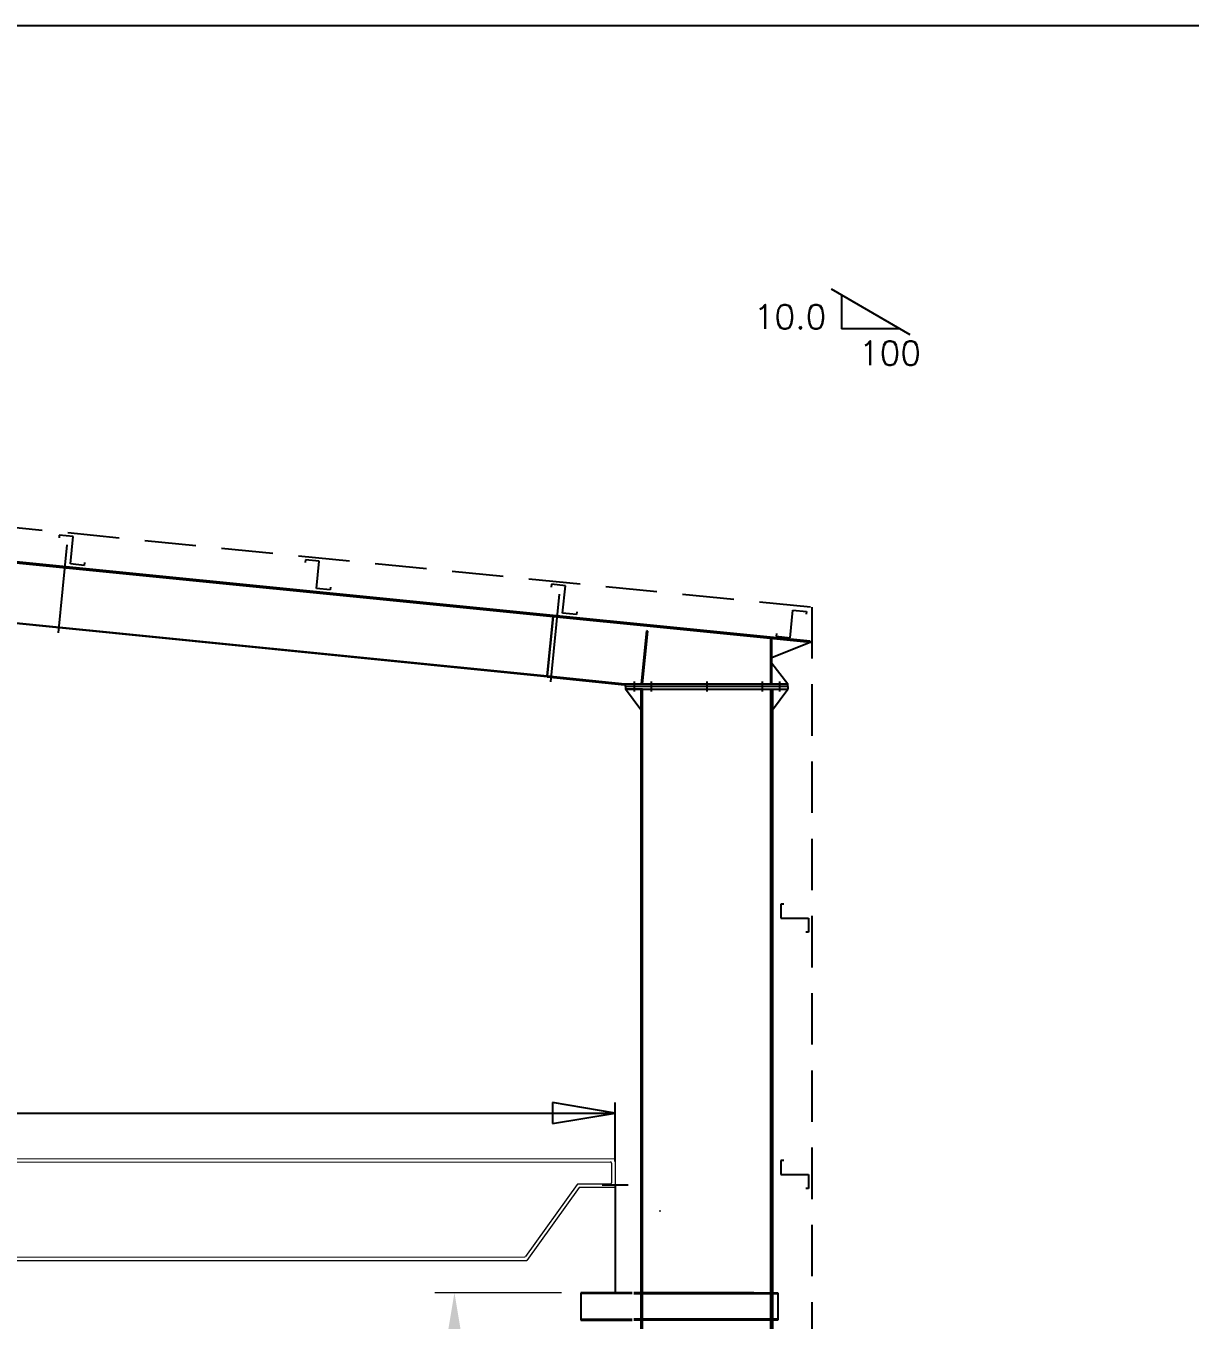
# Model space of a CAD drawing. Header units: millimetres. Extents: x 68421 to 1479662, y -51504 to 144751.
# Drawn here: x 1167479 to 1174291, y 15682 to 23255 of the extents above; entities that cross this region are included whole.
import ezdxf

# ---------------------------------------------------------------- set-up
doc = ezdxf.new("R2010")
doc.units = ezdxf.units.MM
doc.header["$LTSCALE"] = 0.35
doc.header["$MEASUREMENT"] = 0
doc.linetypes.add('CONTIN', pattern=[0, 0, 0])
doc.linetypes.add('DASHED', pattern=[1290.855, 860.57, -430.285])
doc.layers.get('0').update_dxf_attribs({"linetype": 'CONTIN'})
doc.layers.get('Defpoints').update_dxf_attribs({"linetype": 'CONTINUOUS'})
for name, color, linetype in [('1', 7, 'CONTIN'), ('10', 10, 'CONTIN'), ('2', 6, 'CONTIN'), ('22', 7, 'CONTIN'), ('3', 7, 'CONTIN'), ('5', 5, 'DASHED')]:
    doc.layers.add(name, color=color, linetype=linetype)
doc.styles.add('SIMPLEX', font='simplex.shx', dxfattribs={"width": 0.8})
doc.dimstyles.new('FOR D', dxfattribs={"dimscale": 114, "dimtxt": 2, "dimasz": 2, "dimexe": 1, "dimexo": 1, "dimgap": 1, "dimtad": 1, "dimdec": 0, "dimzin": 0, "dimdsep": 46, "dimtxsty": 'SIMPLEX', "dimcen": 1, "dimclrd": 6, "dimclre": 6, "dimclrt": 7, "dimadec": 0, "dimazin": 0, "dimtfac": 1, "dimtdec": 0, "dimtofl": 0, "dimtmove": 0, "dimatfit": 3, "dimfxl": 1, "dimtolj": 1, "dimtzin": 0, "dimlwd": 0, "dimlwe": 0, "dimarcsym": 1})

# ---------------------------------------------------------------- blocks, each defined once
blk = doc.blocks.new('ARROWF')
for p, q in [((0, 0), (-366.2, 61)), ((-366.2, 61), (-366.2, -61)), ((-366.2, -61), (0, 0))]:
    blk.add_line(p, q)
blk = doc.blocks.new('ZCOL')
for p, q in [((10.16, 0), (0, 0)), ((0, 0), (0, -25.4)), ((10.16, -2.54), (10.16, 0)), ((-10.16, -25.4), (-10.16, -22.86)), ((0, -25.4), (-10.16, -25.4))]:
    blk.add_line(p, q)
blk = doc.blocks.new('WSECTN')
for p, q in [((-76.2, 25.4), (76.2, 25.4)), ((0, 0), (0, 25.4)), ((-76.2, 0), (76.2, 0))]:
    blk.add_line(p, q)
blk = doc.blocks.new('*D268')
at = {"color": 6, "linetype": 'Continuous', "lineweight": 0}
for p, q in [((1170612, 15842.5), (1169872.3, 15842.5)), ((1169986.3, 15614.5), (1169986.3, 8582.5)), ((1170629.4, 8354.5), (1169872.3, 8354.5))]:
    blk.add_line(p, q, dxfattribs=at)
at = {"color": 6, "linetype": 'Continuous', "lineweight": 5}
for points in [[(1170024.3, 15614.5), (1169948.3, 15614.5), (1169986.3, 15842.5)], [(1169948.3, 8582.5), (1170024.3, 8582.5), (1169986.3, 8354.5)]]:
    blk.add_solid(points, dxfattribs=at)
at = {"layer": 'Defpoints', "color": 0, "linetype": 'Continuous', "lineweight": 5}
for p in [(1170726, 15842.5), (1169986.3, 8354.5), (1170743.4, 8354.5)]:
    blk.add_point(p, dxfattribs=at)
at = {"color": 7, "linetype": 'Continuous', "lineweight": 5, "char_height": 228, "attachment_point": 5, "rotation": 90, "style": 'SIMPLEX'}
for s, insert in [('CRANE BRACKET HT', (1170214.3, 12098.5)), ('\\A1;7620', (1169758.3, 12098.5))]:
    blk.add_mtext(s, dxfattribs=dict(at, insert=insert))
blk = doc.blocks.new('GHAGR')
at = {"lineweight": 0}
for p, q in [((1162109, -28388.4), (1174805.7, -28384.9)), ((1174805.7, -28384.9), (1174805.7, -28554)), ((1162135.5, -28408.3), (1174779.2, -28404.8)), ((1174785.8, -28411.5), (1174785.8, -28527.5)), ((1174583.4, -28536.9), (1174281.2, -28958)), ((1174779.2, -28534.1), (1174588.8, -28534.1)), ((1174595.6, -28554), (1174289.4, -28980.6)), ((1174805.7, -28554), (1174595.6, -28554)), ((1162625.3, -28984.2), (1174289.4, -28980.6)), ((1162638.9, -28964.3), (1174275.8, -28960.7))]:
    blk.add_line(p, q, dxfattribs=at)
for centre, start, end in [((1174779.2, -28411.5), 0, 90), ((1174588.8, -28540.8), 90, 144.3278), ((1174779.2, -28527.5), 270, 0), ((1174275.8, -28954.1), 270, 324.3278)]:
    blk.add_arc(centre, 6.64, start, end, dxfattribs=at)

msp = doc.modelspace()

# ---------------------------------------------------------------- linework, layer by layer
at = {"layer": '1'}
for p, q in [((1164593.65004, 20396.89004), (1170563.89324, 19799.86754)), ((1164593.65004, 20396.89004), (1172067.15394, 19649.54234)), ((1172067.65204, 19654.51604), (1164594.14711, 20401.86654)), ((1167718.94104, 20218.59804), (1167667.52994, 19704.49354)), ((1164593.65004, 20045.14494), (1170529.06804, 19451.60384)), ((1170528.56704, 19446.62924), (1164593.65004, 20040.11954)), ((1164594.14711, 20045.09604), (1170529.06414, 19451.60384)), ((1170599.47424, 19930.54534), (1170548.11194, 19416.93984)), ((1170529.06804, 19451.60384), (1170563.89324, 19799.86754)), ((1170563.89324, 19799.86754), (1170529.06804, 19451.60384)), ((1170563.89324, 19799.86754), (1171837.65204, 19672.49154)), ((1171110.51044, 19714.50624), (1171079.66464, 19406.04434)), ((1171110.51044, 19714.50624), (1171079.66464, 19406.04434)), ((1171110.51044, 19714.50624), (1171079.66464, 19406.04434)), ((1171110.51044, 19714.50624), (1171079.66464, 19406.04434)), ((1171110.51044, 19714.50624), (1171079.66464, 19406.04434)), ((1171110.51044, 19714.50624), (1171079.66464, 19406.04434)), ((1171110.51044, 19714.50624), (1171079.66464, 19406.04434)), ((1171110.51044, 19714.50624), (1171079.66464, 19406.04434)), ((1171110.51044, 19714.50624), (1171079.66464, 19406.04434)), ((1171110.51044, 19714.50624), (1171079.66464, 19406.04434)), ((1171110.51044, 19714.50624), (1171079.66464, 19406.04434)), ((1171110.51044, 19714.50624), (1171079.66464, 19406.04434)), ((1171116.48404, 19713.91054), (1171085.63544, 19405.44664)), ((1171116.48404, 19713.91054), (1171085.63544, 19405.44664)), ((1171116.48404, 19713.91054), (1171085.63544, 19405.44664)), ((1171116.48404, 19713.91054), (1171085.63544, 19405.44664)), ((1171116.48404, 19713.91054), (1171085.63544, 19405.44664)), ((1171116.48404, 19713.91054), (1171085.63544, 19405.44664)), ((1171116.48404, 19713.91054), (1171085.63544, 19405.44664)), ((1171116.48404, 19713.91054), (1171085.63544, 19405.44664)), ((1171116.48404, 19713.91054), (1171085.63544, 19405.44664)), ((1171116.48404, 19713.91054), (1171085.63544, 19405.44664)), ((1171116.48404, 19713.91054), (1171085.63544, 19405.44664)), ((1171116.48404, 19713.91054), (1171085.63544, 19405.44664)), ((1171116.48404, 19713.91054), (1171110.51044, 19714.50624)), ((1171116.48404, 19713.91054), (1171110.51044, 19714.50624)), ((1171116.48404, 19713.91054), (1171110.51044, 19714.50624)), ((1171116.48404, 19713.91054), (1171110.51044, 19714.50624)), ((1171116.48404, 19713.91054), (1171110.51044, 19714.50624)), ((1171116.48404, 19713.91054), (1171110.51044, 19714.50624)), ((1171116.48404, 19713.91054), (1171110.51044, 19714.50624)), ((1171116.48404, 19713.91054), (1171110.51044, 19714.50624)), ((1171116.48404, 19713.91054), (1171110.51044, 19714.50624)), ((1171116.48404, 19713.91054), (1171110.51044, 19714.50624)), ((1171116.48404, 19713.91054), (1171110.51044, 19714.50624)), ((1171116.48404, 19713.91054), (1171110.51044, 19714.50624)), ((1171837.65204, 19405.74644), (1171837.65204, 19672.49154)), ((1171837.65204, 19671.99154), (1171837.65204, 19405.74644)), ((1171837.65204, 19671.99154), (1171842.65204, 19671.99154)), ((1171842.65204, 19405.74644), (1171842.65204, 19671.99154)), ((1171842.65204, 19671.99154), (1172072.65204, 19648.99154)), ((1172072.65204, 19648.99154), (1171842.65204, 19556.99254)), ((1172067.15394, 19649.54234), (1172067.65204, 19654.51604)), ((1171842.65204, 19405.74644), (1171842.65204, 19525.74544)), ((1171842.65204, 19525.74544), (1171937.65204, 19405.74644)), ((1170529.07294, 19451.60194), (1170528.26724, 19443.64394)), ((1170981.84734, 19397.78744), (1170528.26724, 19443.64394)), ((1170529.06414, 19451.60384), (1170528.56704, 19446.62924)), ((1170529.06804, 19451.60384), (1170529.06804, 19451.60384)), ((1170529.06804, 19451.60384), (1170982.65204, 19405.74644)), ((1170529.07294, 19451.60194), (1170982.65204, 19405.74644)), ((1170982.65204, 19405.74644), (1170981.84734, 19397.78744)), ((1170982.65204, 19405.74644), (1171837.65204, 19405.74644)), ((1170987.65004, 19389.74644), (1170987.65004, 19405.74644)), ((1170987.65004, 19405.74644), (1171937.65204, 19405.74644)), ((1171937.65204, 19389.74644), (1170987.65004, 19389.74644)), ((1171937.65204, 19389.74644), (1170987.65004, 19389.74644)), ((1170987.65004, 19389.74644), (1170987.65004, 19373.74544)), ((1171037.65204, 19418.44664), (1171037.65204, 19361.04624)), ((1171037.65204, 19418.44664), (1171037.65204, 19361.04624)), ((1171085.63544, 19405.44664), (1171079.66464, 19406.04434)), ((1171085.63544, 19405.44664), (1171079.66464, 19406.04434)), ((1171085.63544, 19405.44664), (1171079.66464, 19406.04434)), ((1171085.63544, 19405.44664), (1171079.66464, 19406.04434)), ((1171085.63544, 19405.44664), (1171079.66464, 19406.04434)), ((1171085.63544, 19405.44664), (1171079.66464, 19406.04434)), ((1171085.63544, 19405.44664), (1171079.66464, 19406.04434)), ((1171085.63544, 19405.44664), (1171079.66464, 19406.04434)), ((1171085.63544, 19405.44664), (1171079.66464, 19406.04434)), ((1171085.63544, 19405.44664), (1171079.66464, 19406.04434)), ((1171085.63544, 19405.44664), (1171079.66464, 19406.04434)), ((1171085.63544, 19405.44664), (1171079.66464, 19406.04434)), ((1171137.65204, 19418.44664), (1171137.65204, 19361.04624)), ((1171137.65204, 19418.44664), (1171137.65204, 19361.04624)), ((1171462.65204, 19418.44664), (1171462.65204, 19361.04624)), ((1171462.65204, 19418.44664), (1171462.65204, 19361.04624)), ((1171787.65204, 19418.44664), (1171787.65204, 19361.04624)), ((1171787.65204, 19418.44664), (1171787.65204, 19361.04624)), ((1171837.65204, 19405.74644), (1171842.65204, 19405.74644)), ((1171842.65204, 19405.74644), (1171937.65204, 19405.74644)), ((1171887.65204, 19418.44664), (1171887.65204, 19361.04624)), ((1171887.65204, 19418.44664), (1171887.65204, 19361.04624)), ((1171937.65204, 19389.74644), (1171937.65204, 19405.74644)), ((1171937.65204, 19405.74644), (1171937.65204, 19405.74644)), ((1171937.65204, 19389.74644), (1171937.65204, 19373.74544)), ((1170987.65004, 19373.74544), (1171937.65204, 19373.74544)), ((1171077.65204, 19253.74744), (1170987.65004, 19373.74544)), ((1170987.65004, 19373.74544), (1170987.65004, 19373.74544)), ((1171077.65204, 19373.74544), (1170987.65004, 19373.74544)), ((1171087.65004, 19373.74544), (1171077.65204, 19373.74544)), ((1171077.65204, 19373.74544), (1171077.65204, 8374.51404)), ((1171077.65204, 19373.74544), (1171077.65204, 19253.74744)), ((1171087.65004, 8374.51404), (1171087.65004, 19373.74544)), ((1171087.65004, 19373.74544), (1171087.65004, 19373.74544)), ((1171087.65004, 19373.74544), (1171837.65204, 19373.74544)), ((1171087.65004, 8374.51404), (1171087.65004, 19373.74544)), ((1171837.65204, 8374.51404), (1171837.65204, 19373.74544)), ((1171837.65204, 8374.51404), (1171837.65204, 19373.74544)), ((1171837.65204, 19373.74544), (1171847.65204, 19373.74544)), ((1171847.65204, 19373.74544), (1171847.65204, 8374.51404)), ((1171847.65204, 19373.74544), (1171847.65204, 19253.74744)), ((1171847.65204, 19253.74744), (1171937.65204, 19373.74544)), ((1171847.65204, 19373.74544), (1171937.65204, 19373.74544)), ((1171937.65204, 19373.74544), (1171937.65204, 19373.74544)), ((1171187.65204, 16324.51404), (1171187.65204, 16318.51404)), ((1171187.65204, 16324.51404), (1171187.65204, 16318.51404)), ((1171187.65204, 16324.51404), (1171187.65204, 16318.51404)), ((1171187.65204, 16324.51404), (1171187.65204, 16318.51404)), ((1171187.65204, 16324.51404), (1171187.65204, 16318.51404)), ((1171187.65204, 16324.51404), (1171187.65204, 16318.51404)), ((1171187.65204, 16324.51404), (1171187.65204, 16318.51404)), ((1171187.65204, 16324.51404), (1171187.65204, 16318.51404)), ((1171187.65204, 16324.51404), (1171187.65204, 16318.51404)), ((1171187.65204, 16324.51404), (1171187.65204, 16318.51404)), ((1171187.65204, 16324.51404), (1171187.65204, 16318.51404)), ((1171187.65204, 16324.51404), (1171187.65204, 16318.51404)), ((1171837.65204, 16324.51404), (1171837.65204, 16318.51404)), ((1171837.65204, 16324.51404), (1171837.65204, 16318.51404)), ((1171837.65204, 16324.51404), (1171837.65204, 16318.51404)), ((1171837.65204, 16324.51404), (1171837.65204, 16318.51404)), ((1171837.65204, 16324.51404), (1171837.65204, 16318.51404)), ((1171837.65204, 16324.51404), (1171837.65204, 16318.51404)), ((1171837.65204, 16324.51404), (1171837.65204, 16318.51404)), ((1171837.65204, 16324.51404), (1171837.65204, 16318.51404)), ((1171837.65204, 16324.51404), (1171837.65204, 16318.51404)), ((1171837.65204, 16324.51404), (1171837.65204, 16318.51404)), ((1171837.65204, 16324.51404), (1171837.65204, 16318.51404)), ((1171837.65204, 16324.51404), (1171837.65204, 16318.51404)), ((1171026.0204, 15842.51404), (1170726.0204, 15842.51404)), ((1170726.0204, 15842.51404), (1170726.0204, 15682.51404)), ((1171026.0204, 15842.51404), (1170726.0204, 15842.51404)), ((1170726.0204, 15842.51404), (1170726.0204, 15682.51404)), ((1171026.0204, 15842.51404), (1170726.0204, 15842.51404)), ((1170726.0204, 15842.51404), (1170726.0204, 15682.51404)), ((1171026.0204, 15842.51404), (1170726.0204, 15842.51404)), ((1170726.0204, 15842.51404), (1170726.0204, 15682.51404)), ((1171026.0204, 15842.51404), (1170726.0204, 15842.51404)), ((1170726.0204, 15842.51404), (1170726.0204, 15682.51404)), ((1171026.0204, 15842.51404), (1170726.0204, 15842.51404)), ((1170726.0204, 15842.51404), (1170726.0204, 15682.51404)), ((1171026.0204, 15842.51404), (1170726.0204, 15842.51404)), ((1170726.0204, 15842.51404), (1170726.0204, 15682.51404)), ((1171026.0204, 15842.51404), (1170726.0204, 15842.51404)), ((1170726.0204, 15842.51404), (1170726.0204, 15682.51404)), ((1171026.0204, 15842.51404), (1170726.0204, 15842.51404)), ((1170726.0204, 15842.51404), (1170726.0204, 15682.51404)), ((1171026.0204, 15842.51404), (1170726.0204, 15842.51404)), ((1170726.0204, 15842.51404), (1170726.0204, 15682.51404)), ((1171026.0204, 15842.51404), (1170726.0204, 15842.51404)), ((1170726.0204, 15842.51404), (1170726.0204, 15682.51404)), ((1171026.0204, 15842.51404), (1170726.0204, 15842.51404)), ((1170726.0204, 15842.51404), (1170726.0204, 15682.51404)), ((1171026.0204, 15837.51355), (1170726.0204, 15837.51355)), ((1171026.0204, 15837.51355), (1170726.0204, 15837.51355)), ((1171026.0204, 15837.51355), (1170726.0204, 15837.51355)), ((1171026.0204, 15837.51355), (1170726.0204, 15837.51355)), ((1171026.0204, 15837.51355), (1170726.0204, 15837.51355)), ((1171026.0204, 15837.51355), (1170726.0204, 15837.51355)), ((1171026.0204, 15837.51355), (1170726.0204, 15837.51355)), ((1171026.0204, 15837.51355), (1170726.0204, 15837.51355)), ((1171026.0204, 15837.51355), (1170726.0204, 15837.51355)), ((1171026.0204, 15837.51355), (1170726.0204, 15837.51355)), ((1171026.0204, 15837.51355), (1170726.0204, 15837.51355)), ((1171026.0204, 15837.51355), (1170726.0204, 15837.51355)), ((1171686.0204, 15842.51404), (1171036.0204, 15842.51404)), ((1171686.0204, 15842.51404), (1171036.0204, 15842.51404)), ((1171686.0204, 15842.51404), (1171036.0204, 15842.51404)), ((1171686.0204, 15842.51404), (1171036.0204, 15842.51404)), ((1171686.0204, 15842.51404), (1171036.0204, 15842.51404)), ((1171686.0204, 15842.51404), (1171036.0204, 15842.51404)), ((1171686.0204, 15842.51404), (1171036.0204, 15842.51404)), ((1171686.0204, 15842.51404), (1171036.0204, 15842.51404)), ((1171686.0204, 15842.51404), (1171036.0204, 15842.51404)), ((1171686.0204, 15842.51404), (1171036.0204, 15842.51404)), ((1171686.0204, 15842.51404), (1171036.0204, 15842.51404)), ((1171686.0204, 15842.51404), (1171036.0204, 15842.51404)), ((1171686.0204, 15836.51404), (1171036.0204, 15836.51404)), ((1171686.0204, 15836.51404), (1171036.0204, 15836.51404)), ((1171686.0204, 15836.51404), (1171036.0204, 15836.51404)), ((1171686.0204, 15836.51404), (1171036.0204, 15836.51404)), ((1171686.0204, 15836.51404), (1171036.0204, 15836.51404)), ((1171686.0204, 15836.51404), (1171036.0204, 15836.51404)), ((1171686.0204, 15836.51404), (1171036.0204, 15836.51404)), ((1171686.0204, 15836.51404), (1171036.0204, 15836.51404)), ((1171686.0204, 15836.51404), (1171036.0204, 15836.51404)), ((1171686.0204, 15836.51404), (1171036.0204, 15836.51404)), ((1171686.0204, 15836.51404), (1171036.0204, 15836.51404)), ((1171686.0204, 15836.51404), (1171036.0204, 15836.51404)), ((1171077.65204, 15842.51404), (1171877.65004, 15842.51404)), ((1171077.65204, 15842.51404), (1171877.65004, 15842.51404)), ((1171077.65204, 15842.51404), (1171877.65004, 15842.51404)), ((1171077.65204, 15842.51404), (1171877.65004, 15842.51404)), ((1171077.65204, 15842.51404), (1171877.65004, 15842.51404)), ((1171077.65204, 15842.51404), (1171877.65004, 15842.51404)), ((1171077.65204, 15842.51404), (1171877.65004, 15842.51404)), ((1171077.65204, 15842.51404), (1171877.65004, 15842.51404)), ((1171077.65204, 15842.51404), (1171877.65004, 15842.51404)), ((1171077.65204, 15842.51404), (1171877.65004, 15842.51404)), ((1171077.65204, 15842.51404), (1171877.65004, 15842.51404)), ((1171077.65204, 15842.51404), (1171877.65004, 15842.51404)), ((1171077.65204, 15837.51355), (1171877.65004, 15837.51355)), ((1171077.65204, 15837.51355), (1171877.65004, 15837.51355)), ((1171077.65204, 15837.51355), (1171877.65004, 15837.51355)), ((1171077.65204, 15837.51355), (1171877.65004, 15837.51355)), ((1171077.65204, 15837.51355), (1171877.65004, 15837.51355)), ((1171077.65204, 15837.51355), (1171877.65004, 15837.51355)), ((1171077.65204, 15837.51355), (1171877.65004, 15837.51355)), ((1171077.65204, 15837.51355), (1171877.65004, 15837.51355)), ((1171077.65204, 15837.51355), (1171877.65004, 15837.51355)), ((1171077.65204, 15837.51355), (1171877.65004, 15837.51355)), ((1171077.65204, 15837.51355), (1171877.65004, 15837.51355)), ((1171077.65204, 15837.51355), (1171877.65004, 15837.51355)), ((1171737.65204, 15842.51404), (1171087.65004, 15842.51404)), ((1171087.65004, 15842.51404), (1171087.65004, 15836.51404)), ((1171737.65204, 15842.51404), (1171087.65004, 15842.51404)), ((1171087.65004, 15842.51404), (1171087.65004, 15836.51404)), ((1171737.65204, 15842.51404), (1171087.65004, 15842.51404)), ((1171087.65004, 15842.51404), (1171087.65004, 15836.51404)), ((1171737.65204, 15842.51404), (1171087.65004, 15842.51404)), ((1171087.65004, 15842.51404), (1171087.65004, 15836.51404)), ((1171737.65204, 15842.51404), (1171087.65004, 15842.51404)), ((1171087.65004, 15842.51404), (1171087.65004, 15836.51404)), ((1171737.65204, 15842.51404), (1171087.65004, 15842.51404)), ((1171087.65004, 15842.51404), (1171087.65004, 15836.51404)), ((1171737.65204, 15842.51404), (1171087.65004, 15842.51404)), ((1171087.65004, 15842.51404), (1171087.65004, 15836.51404)), ((1171737.65204, 15842.51404), (1171087.65004, 15842.51404)), ((1171087.65004, 15842.51404), (1171087.65004, 15836.51404)), ((1171737.65204, 15842.51404), (1171087.65004, 15842.51404)), ((1171087.65004, 15842.51404), (1171087.65004, 15836.51404)), ((1171737.65204, 15842.51404), (1171087.65004, 15842.51404)), ((1171087.65004, 15842.51404), (1171087.65004, 15836.51404)), ((1171737.65204, 15842.51404), (1171087.65004, 15842.51404)), ((1171087.65004, 15842.51404), (1171087.65004, 15836.51404)), ((1171737.65204, 15842.51404), (1171087.65004, 15842.51404)), ((1171087.65004, 15842.51404), (1171087.65004, 15836.51404)), ((1171737.65204, 15836.51404), (1171087.65004, 15836.51404)), ((1171737.65204, 15836.51404), (1171087.65004, 15836.51404)), ((1171737.65204, 15836.51404), (1171087.65004, 15836.51404)), ((1171737.65204, 15836.51404), (1171087.65004, 15836.51404)), ((1171737.65204, 15836.51404), (1171087.65004, 15836.51404)), ((1171737.65204, 15836.51404), (1171087.65004, 15836.51404)), ((1171737.65204, 15836.51404), (1171087.65004, 15836.51404)), ((1171737.65204, 15836.51404), (1171087.65004, 15836.51404)), ((1171737.65204, 15836.51404), (1171087.65004, 15836.51404)), ((1171737.65204, 15836.51404), (1171087.65004, 15836.51404)), ((1171737.65204, 15836.51404), (1171087.65004, 15836.51404)), ((1171737.65204, 15836.51404), (1171087.65004, 15836.51404)), ((1171737.65204, 15842.51404), (1171737.65204, 15836.51404)), ((1171737.65204, 15842.51404), (1171737.65204, 15836.51404)), ((1171737.65204, 15842.51404), (1171737.65204, 15836.51404)), ((1171737.65204, 15842.51404), (1171737.65204, 15836.51404)), ((1171737.65204, 15842.51404), (1171737.65204, 15836.51404)), ((1171737.65204, 15842.51404), (1171737.65204, 15836.51404)), ((1171737.65204, 15842.51404), (1171737.65204, 15836.51404)), ((1171737.65204, 15842.51404), (1171737.65204, 15836.51404)), ((1171737.65204, 15842.51404), (1171737.65204, 15836.51404)), ((1171737.65204, 15842.51404), (1171737.65204, 15836.51404)), ((1171737.65204, 15842.51404), (1171737.65204, 15836.51404)), ((1171737.65204, 15842.51404), (1171737.65204, 15836.51404)), ((1171877.65004, 15842.51404), (1171877.65004, 15682.51404)), ((1171877.65004, 15842.51404), (1171877.65004, 15682.51404)), ((1171877.65004, 15842.51404), (1171877.65004, 15682.51404)), ((1171877.65004, 15842.51404), (1171877.65004, 15682.51404)), ((1171877.65004, 15842.51404), (1171877.65004, 15682.51404)), ((1171877.65004, 15842.51404), (1171877.65004, 15682.51404)), ((1171877.65004, 15842.51404), (1171877.65004, 15682.51404)), ((1171877.65004, 15842.51404), (1171877.65004, 15682.51404)), ((1171877.65004, 15842.51404), (1171877.65004, 15682.51404)), ((1171877.65004, 15842.51404), (1171877.65004, 15682.51404)), ((1171877.65004, 15842.51404), (1171877.65004, 15682.51404)), ((1171877.65004, 15842.51404), (1171877.65004, 15682.51404)), ((1170726.0204, 15687.51355), (1171026.0204, 15687.51355)), ((1170726.0204, 15687.51355), (1171026.0204, 15687.51355)), ((1170726.0204, 15687.51355), (1171026.0204, 15687.51355)), ((1170726.0204, 15687.51355), (1171026.0204, 15687.51355)), ((1170726.0204, 15687.51355), (1171026.0204, 15687.51355)), ((1170726.0204, 15687.51355), (1171026.0204, 15687.51355)), ((1170726.0204, 15687.51355), (1171026.0204, 15687.51355)), ((1170726.0204, 15687.51355), (1171026.0204, 15687.51355)), ((1170726.0204, 15687.51355), (1171026.0204, 15687.51355)), ((1170726.0204, 15687.51355), (1171026.0204, 15687.51355)), ((1170726.0204, 15687.51355), (1171026.0204, 15687.51355)), ((1170726.0204, 15687.51355), (1171026.0204, 15687.51355)), ((1170726.0204, 15682.51404), (1171026.0204, 15682.51404)), ((1170726.0204, 15682.51404), (1171026.0204, 15682.51404)), ((1170726.0204, 15682.51404), (1171026.0204, 15682.51404)), ((1170726.0204, 15682.51404), (1171026.0204, 15682.51404)), ((1170726.0204, 15682.51404), (1171026.0204, 15682.51404)), ((1170726.0204, 15682.51404), (1171026.0204, 15682.51404)), ((1170726.0204, 15682.51404), (1171026.0204, 15682.51404)), ((1170726.0204, 15682.51404), (1171026.0204, 15682.51404)), ((1170726.0204, 15682.51404), (1171026.0204, 15682.51404)), ((1170726.0204, 15682.51404), (1171026.0204, 15682.51404)), ((1170726.0204, 15682.51404), (1171026.0204, 15682.51404)), ((1170726.0204, 15682.51404), (1171026.0204, 15682.51404)), ((1171686.0204, 15688.51355), (1171036.0204, 15688.51355)), ((1171686.0204, 15688.51355), (1171036.0204, 15688.51355)), ((1171686.0204, 15688.51355), (1171036.0204, 15688.51355)), ((1171686.0204, 15688.51355), (1171036.0204, 15688.51355)), ((1171686.0204, 15688.51355), (1171036.0204, 15688.51355)), ((1171686.0204, 15688.51355), (1171036.0204, 15688.51355)), ((1171686.0204, 15688.51355), (1171036.0204, 15688.51355)), ((1171686.0204, 15688.51355), (1171036.0204, 15688.51355)), ((1171686.0204, 15688.51355), (1171036.0204, 15688.51355)), ((1171686.0204, 15688.51355), (1171036.0204, 15688.51355)), ((1171686.0204, 15688.51355), (1171036.0204, 15688.51355)), ((1171686.0204, 15688.51355), (1171036.0204, 15688.51355)), ((1171686.0204, 15682.51404), (1171036.0204, 15682.51404)), ((1171686.0204, 15682.51404), (1171036.0204, 15682.51404)), ((1171686.0204, 15682.51404), (1171036.0204, 15682.51404)), ((1171686.0204, 15682.51404), (1171036.0204, 15682.51404)), ((1171686.0204, 15682.51404), (1171036.0204, 15682.51404)), ((1171686.0204, 15682.51404), (1171036.0204, 15682.51404)), ((1171686.0204, 15682.51404), (1171036.0204, 15682.51404)), ((1171686.0204, 15682.51404), (1171036.0204, 15682.51404)), ((1171686.0204, 15682.51404), (1171036.0204, 15682.51404)), ((1171686.0204, 15682.51404), (1171036.0204, 15682.51404)), ((1171686.0204, 15682.51404), (1171036.0204, 15682.51404)), ((1171686.0204, 15682.51404), (1171036.0204, 15682.51404)), ((1171877.65004, 15687.51355), (1171077.65204, 15687.51355)), ((1171877.65004, 15687.51355), (1171077.65204, 15687.51355)), ((1171877.65004, 15687.51355), (1171077.65204, 15687.51355)), ((1171877.65004, 15687.51355), (1171077.65204, 15687.51355)), ((1171877.65004, 15687.51355), (1171077.65204, 15687.51355)), ((1171877.65004, 15687.51355), (1171077.65204, 15687.51355)), ((1171877.65004, 15687.51355), (1171077.65204, 15687.51355)), ((1171877.65004, 15687.51355), (1171077.65204, 15687.51355)), ((1171877.65004, 15687.51355), (1171077.65204, 15687.51355)), ((1171877.65004, 15687.51355), (1171077.65204, 15687.51355)), ((1171877.65004, 15687.51355), (1171077.65204, 15687.51355)), ((1171877.65004, 15687.51355), (1171077.65204, 15687.51355)), ((1171877.65004, 15682.51404), (1171077.65204, 15682.51404)), ((1171877.65004, 15682.51404), (1171077.65204, 15682.51404)), ((1171877.65004, 15682.51404), (1171077.65204, 15682.51404)), ((1171877.65004, 15682.51404), (1171077.65204, 15682.51404)), ((1171877.65004, 15682.51404), (1171077.65204, 15682.51404)), ((1171877.65004, 15682.51404), (1171077.65204, 15682.51404)), ((1171877.65004, 15682.51404), (1171077.65204, 15682.51404)), ((1171877.65004, 15682.51404), (1171077.65204, 15682.51404)), ((1171877.65004, 15682.51404), (1171077.65204, 15682.51404)), ((1171877.65004, 15682.51404), (1171077.65204, 15682.51404)), ((1171877.65004, 15682.51404), (1171077.65204, 15682.51404)), ((1171877.65004, 15682.51404), (1171077.65204, 15682.51404)), ((1171737.65204, 15688.51355), (1171087.65004, 15688.51355)), ((1171087.65004, 15688.51355), (1171087.65004, 15682.51404)), ((1171737.65204, 15688.51355), (1171087.65004, 15688.51355)), ((1171087.65004, 15688.51355), (1171087.65004, 15682.51404)), ((1171737.65204, 15688.51355), (1171087.65004, 15688.51355)), ((1171087.65004, 15688.51355), (1171087.65004, 15682.51404)), ((1171737.65204, 15688.51355), (1171087.65004, 15688.51355)), ((1171087.65004, 15688.51355), (1171087.65004, 15682.51404)), ((1171737.65204, 15688.51355), (1171087.65004, 15688.51355)), ((1171087.65004, 15688.51355), (1171087.65004, 15682.51404)), ((1171737.65204, 15688.51355), (1171087.65004, 15688.51355)), ((1171087.65004, 15688.51355), (1171087.65004, 15682.51404)), ((1171737.65204, 15688.51355), (1171087.65004, 15688.51355)), ((1171087.65004, 15688.51355), (1171087.65004, 15682.51404)), ((1171737.65204, 15688.51355), (1171087.65004, 15688.51355)), ((1171087.65004, 15688.51355), (1171087.65004, 15682.51404)), ((1171737.65204, 15688.51355), (1171087.65004, 15688.51355)), ((1171087.65004, 15688.51355), (1171087.65004, 15682.51404)), ((1171737.65204, 15688.51355), (1171087.65004, 15688.51355)), ((1171087.65004, 15688.51355), (1171087.65004, 15682.51404)), ((1171737.65204, 15688.51355), (1171087.65004, 15688.51355)), ((1171087.65004, 15688.51355), (1171087.65004, 15682.51404)), ((1171737.65204, 15688.51355), (1171087.65004, 15688.51355)), ((1171087.65004, 15688.51355), (1171087.65004, 15682.51404)), ((1171737.65204, 15682.51404), (1171087.65004, 15682.51404)), ((1171737.65204, 15682.51404), (1171087.65004, 15682.51404)), ((1171737.65204, 15682.51404), (1171087.65004, 15682.51404)), ((1171737.65204, 15682.51404), (1171087.65004, 15682.51404)), ((1171737.65204, 15682.51404), (1171087.65004, 15682.51404)), ((1171737.65204, 15682.51404), (1171087.65004, 15682.51404)), ((1171737.65204, 15682.51404), (1171087.65004, 15682.51404)), ((1171737.65204, 15682.51404), (1171087.65004, 15682.51404)), ((1171737.65204, 15682.51404), (1171087.65004, 15682.51404)), ((1171737.65204, 15682.51404), (1171087.65004, 15682.51404)), ((1171737.65204, 15682.51404), (1171087.65004, 15682.51404)), ((1171737.65204, 15682.51404), (1171087.65004, 15682.51404)), ((1171737.65204, 15688.51355), (1171737.65204, 15682.51404)), ((1171737.65204, 15688.51355), (1171737.65204, 15682.51404)), ((1171737.65204, 15688.51355), (1171737.65204, 15682.51404)), ((1171737.65204, 15688.51355), (1171737.65204, 15682.51404)), ((1171737.65204, 15688.51355), (1171737.65204, 15682.51404)), ((1171737.65204, 15688.51355), (1171737.65204, 15682.51404)), ((1171737.65204, 15688.51355), (1171737.65204, 15682.51404)), ((1171737.65204, 15688.51355), (1171737.65204, 15682.51404)), ((1171737.65204, 15688.51355), (1171737.65204, 15682.51404)), ((1171737.65204, 15688.51355), (1171737.65204, 15682.51404)), ((1171737.65204, 15688.51355), (1171737.65204, 15682.51404)), ((1171737.65204, 15688.51355), (1171737.65204, 15682.51404))]:
    msp.add_line(p, q, dxfattribs=at)
at = {"layer": '2'}
for p, q in [((1158177.65004, 16893.71521), (1170926.89908, 16893.71521)), ((1170926.89908, 16610.47107), (1170926.89908, 16955.51404)), ((1171077.65204, 16893.71521), (1171087.65004, 16893.71521)), ((1171837.65204, 16893.71521), (1171847.65204, 16893.71521))]:
    msp.add_line(p, q, dxfattribs=at)
at = {"layer": '22'}
msp.add_line((1181103.71195, 23255), (1150130, 23255), dxfattribs=at)
at = {"layer": '3'}
for p, q in [((1172653.9254, 21447.92714), (1172192.7682, 21714.17714)), ((1172251.6403, 21680.18694), (1172251.6403, 21481.91544)), ((1172595.0563, 21481.91544), (1172251.6403, 21481.91544))]:
    msp.add_line(p, q, dxfattribs=at)
at = {"layer": '5'}
for p, q in [((1164577.65004, 20604.51404), (1172077.65004, 19854.51404)), ((1172077.65004, 19854.51404), (1172077.65004, 11954.51404))]:
    msp.add_line(p, q, dxfattribs=at)

# ---------------------------------------------------------------- block references
at = {"linetype": 'Continuous', "lineweight": 5}
msp.add_blockref('GHAGR', (-3879.70152, 45012.65637), dxfattribs=at)
at = {"layer": '1', "xscale": -1, "yscale": 24.8937016, "zscale": 24.8937016, "rotation": 180}
msp.add_blockref('WSECTN', (1170926.0204, 16474.51453), dxfattribs=at)
at = {"layer": '10'}
for p, xscale, yscale, zscale, rotation in [((1167738.78874, 20106.54724), 8, -6.3740158, -6.3740158, 354.2894077), ((1169179.00554, 19962.52674), 8, -6.3740158, -6.3740158, 354.2894077), ((1170619.32384, 19818.49454), 8, -6.3740158, -6.3740158, 354.2894077), ((1171949.83074, 19675.18884), -8, -6.374009099999999, -6.374009099999999, 354.2894077), ((1171896.69694, 18034.51404), -7.999999999999992, -6.3740158, -6.3740158, 270.000015), ((1171896.69694, 16534.51404), -7.999999999999992, -6.3740158, -6.3740158, 270.000015)]:
    msp.add_blockref('ZCOL', p, dxfattribs=dict(at, xscale=xscale, yscale=yscale, zscale=zscale, rotation=rotation))
at = {"layer": '2'}
msp.add_blockref('ARROWF', (1170926.89908, 16893.71521), dxfattribs=at)

# ---------------------------------------------------------------- texts
at = {"layer": '3', "style": 'SIMPLEX'}
for s, p in [('  10.0', (1171543.5309, 21481.91544)), ('100', (1172352.5368, 21269.48284))]:
    msp.add_text(s, height=141.622025, dxfattribs=at).set_placement(p)

# ---------------------------------------------------------------- dimensions: what is measured, and where the dimension line sits
at = {"linetype": 'Continuous', "lineweight": 5}
dim = msp.add_linear_dim(base=(1169986.29848, 8354.51593), p1=(1170726.0204, 15842.51404), p2=(1170743.42343, 8354.51593), angle=90, text='7620\\XCRANE BRACKET HT', dimstyle='FOR D', override={"dimtxsty": 'SIMPLEX'}, dxfattribs=at)
dim.commit()
dim.dimension.update_dxf_attribs({"geometry": '*D268', "text_midpoint": (1169986.29848, 12098.51498)})

doc.saveas('drawing.dxf')
